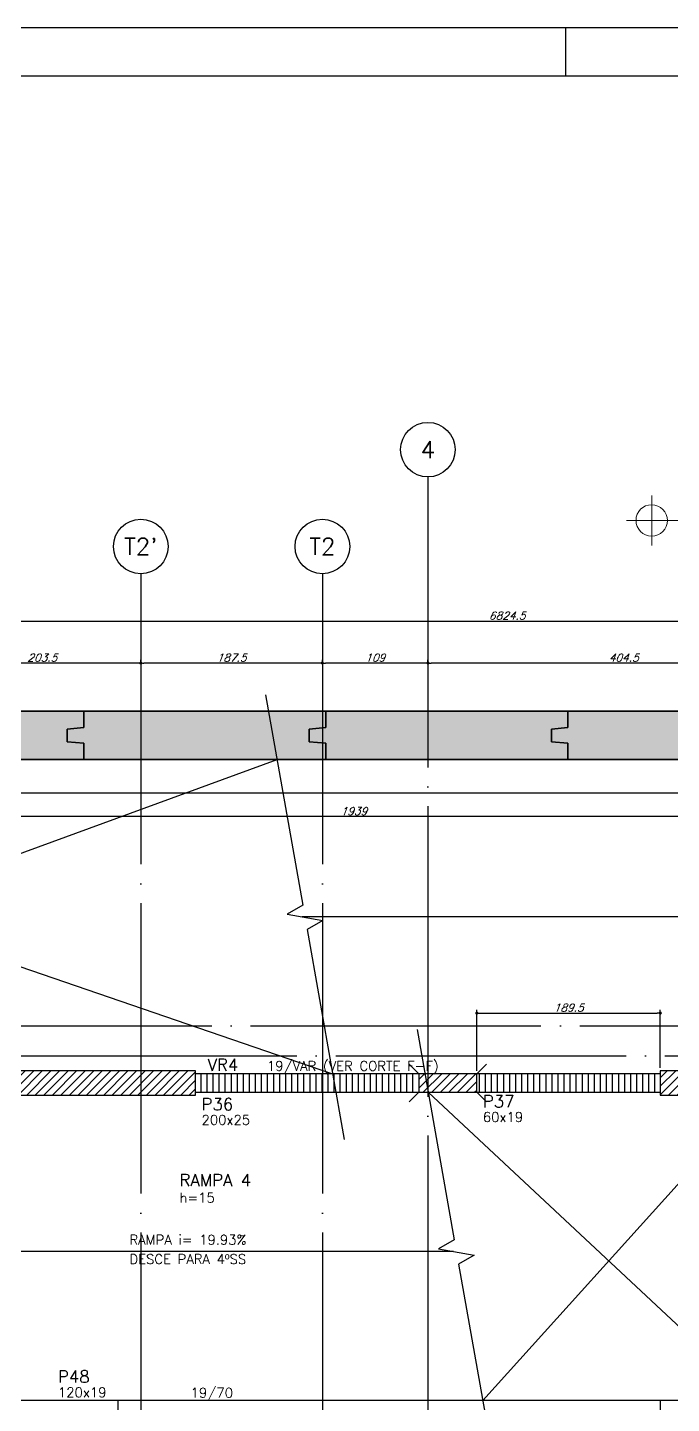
# Model space of a CAD drawing. Extents: x -4172 to 5483, y -2094 to 2406.
# Drawn here: x -623 to 42, y 985 to 2406 of the extents above; entities that cross this region are included whole.
import ezdxf
from ezdxf.enums import TextEntityAlignment as Align

# ---------------------------------------------------------------- set-up
doc = ezdxf.new("R2010")
doc.units = 0
doc.header["$LTSCALE"] = 50
doc.header["$MEASUREMENT"] = 0
doc.linetypes.add('EIXO', pattern=[6.8, 6, -0.4, 0, -0.4])
doc.layers.get('0').update_dxf_attribs({"linetype": 'CONTINUOUS'})
doc.layers.get('DEFPOINTS').update_dxf_attribs({"linetype": 'CONTINUOUS'})
doc.layers.add('A-ANNO-NOTE', color=253, linetype='CONTINUOUS', lineweight=9)
for name, color, linetype in [('F-AUX', 2, 'CONTINUOUS'), ('F-COTAS', 106, 'CONTINUOUS'), ('F-EIXO', 12, 'EIXO'), ('F-HACHURA-DET', 1, 'CONTINUOUS'), ('F-LAJES-DIM', 2, 'CONTINUOUS'), ('F-LAJES-NOME', 4, 'CONTINUOUS'), ('F-MARGEM', 1, 'CONTINUOUS'), ('F-PILARES-DIM', 172, 'CONTINUOUS'), ('F-PILARES-HACH', 174, 'CONTINUOUS'), ('F-PILARES-M', 170, 'CONTINUOUS'), ('F-PILARES-N', 170, 'CONTINUOUS'), ('F-PILARES-NASCE', 4, 'CONTINUOUS'), ('F-PILARES-NOME', 170, 'CONTINUOUS'), ('F-PILARES-S', 170, 'CONTINUOUS'), ('F-SOLIDO-EST', 252, 'CONTINUOUS'), ('F-TEXTO', 6, 'CONTINUOUS'), ('F-VIGAS', 3, 'CONTINUOUS'), ('F-VIGAS-DIM', 2, 'CONTINUOUS'), ('F-VIGAS-NOME', 4, 'CONTINUOUS'), ('F-VÃO', 1, 'CONTINUOUS')]:
    doc.layers.add(name, color=color, linetype=linetype)
doc.styles.add('CP-TEXT-INCL', font='romans.shx', dxfattribs={"oblique": 20})
doc.styles.add('MCP', font='romans.shx')
doc.styles.add('ROMANS', font='romans.shx')
doc.styles.get("Standard").update_dxf_attribs({"font": 'ROMANS.SHX'})
doc.dimstyles.new('CP-COTAS-50', dxfattribs={"dimscale": 0.64, "dimtxt": 12.5, "dimasz": 5, "dimexe": 5, "dimexo": 5, "dimgap": 2.5, "dimtad": 1, "dimdec": 1, "dimdsep": 46, "dimtxsty": 'CP-TEXT-INCL', "dimblk1": 'DOT', "dimblk2": 'DOT', "dimsah": 1, "dimcen": 9, "dimclrd": 256, "dimclre": 256, "dimclrt": 256, "dimadec": 0, "dimazin": 0, "dimtfac": 1, "dimtdec": 1, "dimtmove": 2, "dimatfit": 3, "dimldrblk": 'DOT', "dimfxl": 0, "dimtolj": 1, "dimarcsym": 0})

# ---------------------------------------------------------------- blocks, each defined once
blk = doc.blocks.new('*U43')
at = {"layer": 'F-EIXO'}
blk.add_line((0, 0), (7397, 0), dxfattribs=at)
at = {"layer": 'F-TEXTO', "style": 'ROMANS'}
blk.add_attdef('EIXO', text='', height=17.5, dxfattribs=at).set_placement((-28.2072, 0), align=Align.MIDDLE_CENTER)
blk = doc.blocks.new('*U44')
at = {"layer": 'F-EIXO'}
blk.add_line((0, 0), (7484.954, 0), dxfattribs=at)
at = {"layer": 'F-TEXTO', "style": 'ROMANS'}
blk.add_attdef('EIXO', text='', height=17.5, dxfattribs=at).set_placement((-28.2072, 0), align=Align.MIDDLE_CENTER)
blk = doc.blocks.new('*U27')
at = {"layer": 'F-EIXO'}
blk.add_line((0, 0), (0, -3377.9), dxfattribs=at)
at = {"layer": 'F-EIXO', "color": 2, "linetype": 'Continuous'}
blk.add_circle((0, 28.2), 28.2, dxfattribs=at)
at = {"layer": 'F-TEXTO', "style": 'ROMANS'}
blk.add_attdef('EIXO', text='', height=17.5, rotation=360, dxfattribs=at).set_placement((0, 28.2), align=Align.MIDDLE_CENTER)
blk = doc.blocks.new('*U30')
at = {"layer": 'F-EIXO'}
blk.add_line((0, 0), (0, -3377.9), dxfattribs=at)
at = {"layer": 'F-EIXO', "color": 2, "linetype": 'Continuous'}
blk.add_circle((0, 28.2), 28.2, dxfattribs=at)
at = {"layer": 'F-TEXTO', "style": 'ROMANS'}
blk.add_attdef('EIXO', text='', height=17.5, rotation=360, dxfattribs=at).set_placement((0, 28.2), align=Align.MIDDLE_CENTER)
blk = doc.blocks.new('*U31')
at = {"layer": 'F-EIXO'}
blk.add_line((0, 0), (0, -3477.9), dxfattribs=at)
at = {"layer": 'F-EIXO', "color": 2, "linetype": 'Continuous'}
blk.add_circle((0, 28.2), 28.2, dxfattribs=at)
at = {"layer": 'F-TEXTO', "style": 'ROMANS'}
blk.add_attdef('EIXO', text='', height=17.5, rotation=360, dxfattribs=at).set_placement((0, 28.2), align=Align.MIDDLE_CENTER)
blk = doc.blocks.new('*U40')
at = {"layer": 'F-EIXO'}
blk.add_line((0, 0), (7378.2, 0), dxfattribs=at)
at = {"layer": 'F-TEXTO', "style": 'ROMANS'}
blk.add_attdef('EIXO', text='', height=17.5, dxfattribs=at).set_placement((-28.2, 0), align=Align.MIDDLE_CENTER)
blk = doc.blocks.new('A0-4L_900')
at = {"layer": 'F-MARGEM', "color": 2}
blk.add_line((81.9, 90), (81.9, 89), dxfattribs=at)
blk.add_lwpolyline([(0, 0), (0, 90), (192.9, 90), (192.9, 0)], close=True, dxfattribs=at)
at = {"layer": 'F-MARGEM', "color": 7}
blk.add_lwpolyline([(2.5, 89), (191.9, 89), (191.9, 1), (2.5, 1)], close=True, dxfattribs=at)
blk = doc.blocks.new('_DOT')
at = {"color": 0, "linetype": 'ByBlock'}
blk.add_line((-0.5, 0), (-1, 0), dxfattribs=at)
at = {"color": 0, "linetype": 'ByBlock', "const_width": 0.5}
blk.add_lwpolyline([(-0.25, 0, 1), (0.25, 0, 1)], format="xyb", close=True, dxfattribs=at)
blk = doc.blocks.new('*D90')
at = {"layer": 'DEFPOINTS', "color": 0, "linetype": 'Continuous', "transparency": 16777216}
for p in [(3284.5, 1792.6), (3284.5, 1699.5), (-3540, 1430.2)]:
    blk.add_point(p, dxfattribs=at)
at = {"layer": 'F-COTAS', "linetype": 'Continuous', "lineweight": -2, "transparency": 16777216}
for p, q in [((-3540, 1433.4), (-3540, 1795.8)), ((-3536.8, 1792.6), (3281.3, 1792.6)), ((3284.5, 1702.7), (3284.5, 1795.8))]:
    blk.add_line(p, q, dxfattribs=at)
at = {"layer": 'F-COTAS', "linetype": 'Continuous', "lineweight": -2, "transparency": 16777216, "xscale": 3.2, "yscale": 3.2, "zscale": 3.2, "rotation": 180}
blk.add_blockref('_DOT', (-3540, 1792.6), dxfattribs=at)
at = {"layer": 'F-COTAS', "linetype": 'Continuous', "lineweight": -2, "transparency": 16777216, "xscale": 3.2, "yscale": 3.2, "zscale": 3.2}
blk.add_blockref('_DOT', (3284.5, 1792.6), dxfattribs=at)
at = {"layer": 'F-COTAS', "linetype": 'Continuous', "transparency": 16777216, "insert": (-127.7, 1798.2), "char_height": 8, "attachment_point": 5, "style": 'CP-TEXT-INCL'}
blk.add_mtext('\\A1;6824.5', dxfattribs=at)
blk = doc.blocks.new('*D102')
at = {"layer": 'DEFPOINTS', "color": 0, "linetype": 'Continuous', "transparency": 16777216}
for p in [(-209.5, 1749.2), (-209.5, 1747.5), (195, 1747.5)]:
    blk.add_point(p, dxfattribs=at)
at = {"layer": 'F-COTAS', "linetype": 'Continuous', "lineweight": -2, "transparency": 16777216}
for p, q in [((-209.5, 1750.7), (-209.5, 1752.4)), ((191.8, 1749.2), (-206.3, 1749.2)), ((195, 1750.7), (195, 1752.4))]:
    blk.add_line(p, q, dxfattribs=at)
at = {"layer": 'F-COTAS', "linetype": 'Continuous', "lineweight": -2, "transparency": 16777216, "xscale": 3.2, "yscale": 3.2, "zscale": 3.2, "rotation": 180}
blk.add_blockref('_DOT', (-209.5, 1749.2), dxfattribs=at)
at = {"layer": 'F-COTAS', "linetype": 'Continuous', "lineweight": -2, "transparency": 16777216, "xscale": 3.2, "yscale": 3.2, "zscale": 3.2}
blk.add_blockref('_DOT', (195, 1749.2), dxfattribs=at)
at = {"layer": 'F-COTAS', "linetype": 'Continuous', "transparency": 16777216, "insert": (-7.3, 1754.8), "char_height": 8, "attachment_point": 5, "style": 'CP-TEXT-INCL'}
blk.add_mtext('\\A1;404.5', dxfattribs=at)
blk = doc.blocks.new('*D103')
at = {"layer": 'DEFPOINTS', "color": 0, "linetype": 'Continuous', "transparency": 16777216}
for p in [(-318.5, 1749.2), (-318.5, 1747.5), (-209.5, 1747.5)]:
    blk.add_point(p, dxfattribs=at)
at = {"layer": 'F-COTAS', "linetype": 'Continuous', "lineweight": -2, "transparency": 16777216}
for p, q in [((-318.5, 1750.7), (-318.5, 1752.4)), ((-212.7, 1749.2), (-315.3, 1749.2)), ((-209.5, 1750.7), (-209.5, 1752.4))]:
    blk.add_line(p, q, dxfattribs=at)
at = {"layer": 'F-COTAS', "linetype": 'Continuous', "lineweight": -2, "transparency": 16777216, "xscale": 3.2, "yscale": 3.2, "zscale": 3.2, "rotation": 180}
blk.add_blockref('_DOT', (-318.5, 1749.2), dxfattribs=at)
at = {"layer": 'F-COTAS', "linetype": 'Continuous', "lineweight": -2, "transparency": 16777216, "xscale": 3.2, "yscale": 3.2, "zscale": 3.2}
blk.add_blockref('_DOT', (-209.5, 1749.2), dxfattribs=at)
at = {"layer": 'F-COTAS', "linetype": 'Continuous', "transparency": 16777216, "insert": (-264, 1754.8), "char_height": 8, "attachment_point": 5, "style": 'CP-TEXT-INCL'}
blk.add_mtext('\\A1;109', dxfattribs=at)
blk = doc.blocks.new('*D104')
at = {"layer": 'DEFPOINTS', "color": 0, "linetype": 'Continuous', "transparency": 16777216}
for p in [(-506, 1749.2), (-506, 1747.5), (-318.5, 1747.5)]:
    blk.add_point(p, dxfattribs=at)
at = {"layer": 'F-COTAS', "linetype": 'Continuous', "lineweight": -2, "transparency": 16777216}
for p, q in [((-506, 1750.7), (-506, 1752.4)), ((-321.7, 1749.2), (-502.8, 1749.2)), ((-318.5, 1750.7), (-318.5, 1752.4))]:
    blk.add_line(p, q, dxfattribs=at)
at = {"layer": 'F-COTAS', "linetype": 'Continuous', "lineweight": -2, "transparency": 16777216, "xscale": 3.2, "yscale": 3.2, "zscale": 3.2, "rotation": 180}
blk.add_blockref('_DOT', (-506, 1749.2), dxfattribs=at)
at = {"layer": 'F-COTAS', "linetype": 'Continuous', "lineweight": -2, "transparency": 16777216, "xscale": 3.2, "yscale": 3.2, "zscale": 3.2}
blk.add_blockref('_DOT', (-318.5, 1749.2), dxfattribs=at)
at = {"layer": 'F-COTAS', "linetype": 'Continuous', "transparency": 16777216, "insert": (-412.3, 1754.8), "char_height": 8, "attachment_point": 5, "style": 'CP-TEXT-INCL'}
blk.add_mtext('\\A1;187.5', dxfattribs=at)
blk = doc.blocks.new('*D105')
at = {"layer": 'DEFPOINTS', "color": 0, "linetype": 'Continuous', "transparency": 16777216}
for p in [(-709.5, 1749.2), (-709.5, 1745.2), (-506, 1747.5)]:
    blk.add_point(p, dxfattribs=at)
at = {"layer": 'F-COTAS', "linetype": 'Continuous', "lineweight": -2, "transparency": 16777216}
for p, q in [((-709.5, 1748.4), (-709.5, 1752.4)), ((-509.2, 1749.2), (-706.3, 1749.2)), ((-506, 1750.7), (-506, 1752.4))]:
    blk.add_line(p, q, dxfattribs=at)
at = {"layer": 'F-COTAS', "linetype": 'Continuous', "lineweight": -2, "transparency": 16777216, "xscale": 3.2, "yscale": 3.2, "zscale": 3.2, "rotation": 180}
blk.add_blockref('_DOT', (-709.5, 1749.2), dxfattribs=at)
at = {"layer": 'F-COTAS', "linetype": 'Continuous', "lineweight": -2, "transparency": 16777216, "xscale": 3.2, "yscale": 3.2, "zscale": 3.2}
blk.add_blockref('_DOT', (-506, 1749.2), dxfattribs=at)
at = {"layer": 'F-COTAS', "linetype": 'Continuous', "transparency": 16777216, "insert": (-607.8, 1754.8), "char_height": 8, "attachment_point": 5, "style": 'CP-TEXT-INCL'}
blk.add_mtext('\\A1;203.5', dxfattribs=at)
blk = doc.blocks.new('*D401')
at = {"layer": 'DEFPOINTS', "color": 0, "linetype": 'Continuous', "transparency": 16777216}
for p in [(-1255.5, 1590.6), (-1255.5, 1590.6), (683.5, 1590.6)]:
    blk.add_point(p, dxfattribs=at)
at = {"layer": 'F-COTAS', "linetype": 'Continuous', "lineweight": -2, "transparency": 16777216}
blk.add_line((680.3, 1590.6), (-1252.3, 1590.6), dxfattribs=at)
at = {"layer": 'F-COTAS', "linetype": 'Continuous', "lineweight": -2, "transparency": 16777216, "xscale": 3.2, "yscale": 3.2, "zscale": 3.2, "rotation": 180}
blk.add_blockref('_DOT', (-1255.5, 1590.6), dxfattribs=at)
at = {"layer": 'F-COTAS', "linetype": 'Continuous', "lineweight": -2, "transparency": 16777216, "xscale": 3.2, "yscale": 3.2, "zscale": 3.2}
blk.add_blockref('_DOT', (683.5, 1590.6), dxfattribs=at)
at = {"layer": 'F-COTAS', "linetype": 'Continuous', "transparency": 16777216, "insert": (-286, 1596.2), "char_height": 8, "attachment_point": 5, "style": 'CP-TEXT-INCL'}
blk.add_mtext('\\A1;1939', dxfattribs=at)
blk = doc.blocks.new('*D427')
at = {"layer": 'DEFPOINTS', "color": 0, "linetype": 'Continuous', "transparency": 16777216}
for p in [(30.5, 1387.7), (-159, 1325), (30.5, 1328)]:
    blk.add_point(p, dxfattribs=at)
at = {"layer": 'F-COTAS', "linetype": 'Continuous', "lineweight": -2, "transparency": 16777216}
for p, q in [((-159, 1328.2), (-159, 1390.9)), ((-155.8, 1387.7), (27.3, 1387.7)), ((30.5, 1331.2), (30.5, 1390.9))]:
    blk.add_line(p, q, dxfattribs=at)
at = {"layer": 'F-COTAS', "linetype": 'Continuous', "lineweight": -2, "transparency": 16777216, "xscale": 3.2, "yscale": 3.2, "zscale": 3.2, "rotation": 180}
blk.add_blockref('_DOT', (-159, 1387.7), dxfattribs=at)
at = {"layer": 'F-COTAS', "linetype": 'Continuous', "lineweight": -2, "transparency": 16777216, "xscale": 3.2, "yscale": 3.2, "zscale": 3.2}
blk.add_blockref('_DOT', (30.5, 1387.7), dxfattribs=at)
at = {"layer": 'F-COTAS', "linetype": 'Continuous', "transparency": 16777216, "insert": (-64.2, 1393.3), "char_height": 8, "attachment_point": 5, "style": 'CP-TEXT-INCL'}
blk.add_mtext('\\A1;189.5', dxfattribs=at)
blk = doc.blocks.new('LGN-COTA - LGN-COTA-475391-Térreo')
at = {"layer": 'A-ANNO-NOTE'}
for p, q in [((-0.009, -0.238), (-0.009, 0.28)), ((-0.268, 0.021), (1.302, 0.021))]:
    blk.add_line(p, q, dxfattribs=at)
for centre, start, end in [((-0.009, 0.022), 90, 180), ((-0.009, 0.021), 360, 90), ((-0.009, 0.021), 180, 270), ((-0.009, 0.021), 270, 0)]:
    blk.add_arc(centre, 0.162, start, end, dxfattribs=at)
blk = doc.blocks.new('zw$7512')
at = {"layer": 'A-ANNO-NOTE', "xscale": 100, "yscale": 100, "zscale": 100}
blk.add_blockref('LGN-COTA - LGN-COTA-475391-Térreo', (222, 1680.3), dxfattribs=at)

msp = doc.modelspace()

# ---------------------------------------------------------------- hatches: boundary and pattern name
at = {"layer": 'F-HACHURA-DET', "linetype": 'Continuous'}
h = msp.add_hatch(dxfattribs=at)
h.set_pattern_fill('LINE', color=256, scale=50, angle=90, style=0)
h.paths.add_polyline_path([(-219, 1306), (-219, 1325), (-449.5, 1325), (-449.5, 1306)])
h = msp.add_hatch(dxfattribs=at)
h.set_pattern_fill('LINE', color=256, scale=50, angle=90, style=0)
h.paths.add_polyline_path([(30.5, 1306), (30.5, 1325), (-159, 1325), (-159, 1306)])
at = {"layer": 'F-PILARES-HACH', "linetype": 'Continuous'}
h = msp.add_hatch(dxfattribs=at)
h.set_pattern_fill('ANSI31', color=256, scale=50, style=0)
h.paths.add_polyline_path([(-649.5, 1303), (-449.5, 1303), (-449.5, 1328), (-649.5, 1328)], flags=16)
h = msp.add_hatch(dxfattribs=at)
h.set_pattern_fill('ANSI31', color=256, scale=50, style=0)
h.paths.add_polyline_path([(-219, 1306), (-159, 1306), (-159, 1325), (-219, 1325)], flags=16)
h = msp.add_hatch(dxfattribs=at)
h.set_pattern_fill('ANSI31', color=256, scale=50, style=0)
h.paths.add_polyline_path([(30.5, 1303), (230.5, 1303), (230.5, 1328), (30.5, 1328)], flags=16)
at = {"layer": 'F-SOLIDO-EST'}
h = msp.add_hatch(color=256, dxfattribs=at)
h.dxf.hatch_style = 1
h.paths.add_polyline_path([(-582, 1681), (-565, 1682.5), (-565, 1699.5), (-815, 1699.5), (-815, 1677.5), (-832, 1676), (-832, 1663), (-815, 1661.5), (-815, 1649.5), (-565, 1649.5), (-565, 1666.5), (-582, 1668)])
h = msp.add_hatch(color=256, dxfattribs=at)
h.dxf.hatch_style = 1
h.paths.add_polyline_path([(-332, 1681), (-315, 1682.5), (-315, 1699.5), (-565, 1699.5), (-565, 1682.5), (-582, 1681), (-582, 1668), (-565, 1666.5), (-565, 1649.5), (-315, 1649.5), (-315, 1666.5), (-332, 1668)])
h = msp.add_hatch(color=256, dxfattribs=at)
h.dxf.hatch_style = 1
h.paths.add_polyline_path([(-65, 1699.5), (-315, 1699.5), (-315, 1682.5), (-332, 1681), (-332, 1668), (-315, 1666.5), (-315, 1649.5), (-65, 1649.5), (-65, 1666.5), (-82, 1668), (-82, 1681), (-65, 1682.5)])
h = msp.add_hatch(color=256, dxfattribs=at)
h.dxf.hatch_style = 1
h.paths.add_polyline_path([(185, 1699.5), (-65, 1699.5), (-65, 1682.5), (-82, 1681), (-82, 1668), (-65, 1666.5), (-65, 1649.5), (185, 1649.5), (185, 1666.5), (168, 1668), (168, 1681), (185, 1682.5)])

# ---------------------------------------------------------------- linework, layer by layer
at = {"layer": 'F-AUX', "color": 1}
msp.add_line((694, 1487.25), (-339.462, 1487.25), dxfattribs=at)
for points in [[(-377.136, 1716.38), (-338.707, 1499.329), (-354.906, 1489.962), (-318.045, 1483.489), (-334.244, 1474.122), (-295.854, 1257.056)], [(-220.667, 1370.77), (-182.239, 1153.72), (-198.438, 1144.352), (-161.577, 1137.879), (-177.776, 1128.512), (-139.386, 911.446)], [(-182.994, 1141.64), (-1041, 1141.64)]]:
    msp.add_lwpolyline(points, dxfattribs=at)
at = {"layer": 'F-EIXO'}
msp.add_line((-3621.135, 1615), (3550.572, 1615), dxfattribs=at)
at = {"layer": 'F-PILARES-M', "linetype": 'Continuous'}
for points in [[(-649.5, 968.5), (-529.5, 968.5), (-529.5, 987.5), (-649.5, 987.5), (-649.5, 968.5)], [(30.5, 968.5), (150.5, 968.5), (150.5, 987.5), (30.5, 987.5), (30.5, 968.5)]]:
    msp.add_lwpolyline(points, dxfattribs=at)
at = {"layer": 'F-PILARES-N', "linetype": 'Continuous'}
msp.add_lwpolyline([(-219, 1306), (-159, 1306), (-159, 1325), (-219, 1325), (-219, 1306)], dxfattribs=at)
at = {"layer": 'F-PILARES-NASCE', "linetype": 'Continuous'}
for p, q in [((-219, 1325), (-229, 1335)), ((-159, 1325), (-149, 1335)), ((-219, 1306), (-229, 1296)), ((-159, 1306), (-149, 1296))]:
    msp.add_line(p, q, dxfattribs=at)
at = {"layer": 'F-PILARES-S', "linetype": 'Continuous'}
msp.add_lwpolyline([(-649.5, 1303), (-449.5, 1303), (-449.5, 1328), (-649.5, 1328), (-649.5, 1303)], dxfattribs=at)
at = {"layer": 'F-PILARES-S'}
msp.add_lwpolyline([(30.5, 1303), (230.5, 1303), (230.5, 1328), (30.5, 1328), (30.5, 1303)], dxfattribs=at)
at = {"layer": 'F-VIGAS'}
for p, q in [((-565, 1699.5), (-815, 1699.5)), ((-815, 1699.5), (-565, 1699.5)), ((-565, 1682.5), (-565, 1699.5)), ((-565, 1699.5), (-565, 1682.5)), ((-315, 1699.5), (-565, 1699.5)), ((-565, 1699.5), (-565, 1682.5)), ((-565, 1682.5), (-565, 1699.5)), ((-565, 1699.5), (-315, 1699.5)), ((-315, 1682.5), (-315, 1699.5)), ((-315, 1699.5), (-315, 1682.5)), ((-65, 1699.5), (-315, 1699.5)), ((-315, 1699.5), (-315, 1682.5)), ((-315, 1682.5), (-315, 1699.5)), ((-315, 1699.5), (-65, 1699.5)), ((-65, 1682.5), (-65, 1699.5)), ((-65, 1699.5), (-65, 1682.5)), ((185, 1699.5), (-65, 1699.5)), ((-65, 1699.5), (-65, 1682.5)), ((-65, 1682.5), (-65, 1699.5)), ((-65, 1699.5), (185, 1699.5)), ((-582, 1681), (-565, 1682.5)), ((-565, 1682.5), (-582, 1681)), ((-565, 1682.5), (-582, 1681)), ((-582, 1681), (-565, 1682.5)), ((-582, 1668), (-582, 1681)), ((-582, 1681), (-582, 1668)), ((-582, 1681), (-582, 1668)), ((-582, 1668), (-582, 1681)), ((-332, 1681), (-315, 1682.5)), ((-315, 1682.5), (-332, 1681)), ((-315, 1682.5), (-332, 1681)), ((-332, 1681), (-315, 1682.5)), ((-332, 1668), (-332, 1681)), ((-332, 1681), (-332, 1668)), ((-332, 1681), (-332, 1668)), ((-332, 1668), (-332, 1681)), ((-82, 1681), (-65, 1682.5)), ((-65, 1682.5), (-82, 1681)), ((-65, 1682.5), (-82, 1681)), ((-82, 1681), (-65, 1682.5)), ((-82, 1668), (-82, 1681)), ((-82, 1681), (-82, 1668)), ((-82, 1681), (-82, 1668)), ((-82, 1668), (-82, 1681)), ((-565, 1666.5), (-582, 1668)), ((-582, 1668), (-565, 1666.5)), ((-582, 1668), (-565, 1666.5)), ((-565, 1666.5), (-582, 1668)), ((-565, 1649.5), (-565, 1666.5)), ((-565, 1666.5), (-565, 1649.5)), ((-565, 1666.5), (-565, 1649.5)), ((-565, 1649.5), (-565, 1666.5)), ((-315, 1666.5), (-332, 1668)), ((-332, 1668), (-315, 1666.5)), ((-332, 1668), (-315, 1666.5)), ((-315, 1666.5), (-332, 1668)), ((-315, 1649.5), (-315, 1666.5)), ((-315, 1666.5), (-315, 1649.5)), ((-315, 1666.5), (-315, 1649.5)), ((-315, 1649.5), (-315, 1666.5)), ((-65, 1666.5), (-82, 1668)), ((-82, 1668), (-65, 1666.5)), ((-82, 1668), (-65, 1666.5)), ((-65, 1666.5), (-82, 1668)), ((-65, 1649.5), (-65, 1666.5)), ((-65, 1666.5), (-65, 1649.5)), ((-65, 1666.5), (-65, 1649.5)), ((-65, 1649.5), (-65, 1666.5)), ((-815, 1649.5), (-565, 1649.5)), ((-565, 1649.5), (-815, 1649.5)), ((-565, 1649.5), (-315, 1649.5)), ((-315, 1649.5), (-565, 1649.5)), ((-315, 1649.5), (-65, 1649.5)), ((-65, 1649.5), (-315, 1649.5)), ((-65, 1649.5), (185, 1649.5)), ((185, 1649.5), (-65, 1649.5))]:
    msp.add_line(p, q, dxfattribs=at)
for points in [[(-219, 1325), (-449.5, 1325)], [(30.5, 1325), (-159, 1325)], [(-449.5, 1306), (-219, 1306)], [(-159, 1306), (30.5, 1306)], [(-209.5, 987.5), (-529.5, 987.5)], [(30.5, 987.5), (-209.5, 987.5)]]:
    msp.add_lwpolyline(points, dxfattribs=at)
at = {"layer": 'F-VÃO'}
for p, q in [((-1255.5, 1649.5), (-307.871, 1325)), ((-1246.756, 1327.5), (-365.295, 1649.5)), ((-209.2, 1306), (131.5, 987.5)), ((-152.837, 987.5), (131.5, 1303))]:
    msp.add_line(p, q, dxfattribs=at)

# ---------------------------------------------------------------- block references
at = {"layer": 'A-ANNO-NOTE', "linetype": 'Continuous'}
msp.add_blockref('zw$7512', (-199.5, 214), dxfattribs=at)
at = {"layer": 'F-EIXO', "linetype": 'Continuous'}
for name, p, values in [('*U31', (-209.5, 1941.357), {'EIXO': '4'}), ('*U27', (-506, 1841.357), {'EIXO': "T2'"}), ('*U30', (-318.5, 1841.357), {'EIXO': 'T2'})]:
    msp.add_blockref(name, p, dxfattribs=at).add_auto_attribs(values)
for name, p in [('*U40', (-3705.761, 1615)), ('*U44', (-3793.715, 1374.5)), ('*U43', (-3705.761, 1343.5))]:
    msp.add_blockref(name, p, dxfattribs=at)
at = {"layer": 'F-MARGEM', "linetype": 'Continuous', "xscale": 50, "yscale": 50, "zscale": 50}
msp.add_blockref('A0-4L_900', (-4162.376, -2094.493), dxfattribs=at)

# ---------------------------------------------------------------- texts
at = {"layer": 'F-AUX', "char_height": 10, "width": 201.14371, "attachment_point": 1, "line_spacing_factor": 0.941778}
for s, insert in [('RAMPA i= 19.93%', (-517.719, 1158.606)), ('DESCE PARA 4ºSS', (-517.719, 1138.606))]:
    msp.add_mtext(s, dxfattribs=dict(at, insert=insert))
at = {"layer": 'F-LAJES-DIM', "linetype": 'Continuous', "style": 'MCP'}
msp.add_text('h=15', height=10, dxfattribs=at).set_placement((-466.09, 1192.032))
at = {"layer": 'F-LAJES-NOME', "linetype": 'Continuous', "style": 'MCP'}
msp.add_text('RAMPA 4', height=12.5, dxfattribs=at).set_placement((-466.09, 1209.032))
at = {"layer": 'F-PILARES-DIM', "linetype": 'Continuous', "style": 'MCP'}
for s, p in [('200x25', (-443.25, 1272.375)), ('60x19', (-152.75, 1275.375)), ('120x19', (-591.559, 991.054))]:
    msp.add_text(s, height=10, dxfattribs=at).set_placement(p)
at = {"layer": 'F-PILARES-NOME', "linetype": 'Continuous', "style": 'MCP'}
for s, p in [('P36', (-443.25, 1287.375)), ('P37', (-152.75, 1290.375)), ('P48', (-591.559, 1006.054))]:
    msp.add_text(s, height=12.5, dxfattribs=at).set_placement(p)
at = {"layer": 'F-VIGAS-DIM', "linetype": 'Continuous', "style": 'MCP'}
for s, p in [('19/VAR (VER CORTE F-F)', (-375.774, 1328.125)), ('19/70', (-454.5, 990.625))]:
    msp.add_text(s, height=10, dxfattribs=at).set_placement(p)
at = {"layer": 'F-VIGAS-NOME', "linetype": 'Continuous', "style": 'MCP'}
msp.add_text('VR4', height=12.5, dxfattribs=at).set_placement((-437, 1328.125))

# ---------------------------------------------------------------- dimensions: what is measured, and where the dimension line sits
at = {"layer": 'F-COTAS', "linetype": 'Continuous'}
for base, p1, p2, picture, middle in [((3284.5, 1792.612), (-3540, 1430.201), (3284.5, 1699.5), '*D90', (-127.75, 1798.212)), ((-709.5, 1749.22), (-506, 1747.53), (-709.5, 1745.22), '*D105', (-607.75, 1754.82)), ((-506, 1749.22), (-318.5, 1747.53), (-506, 1747.53), '*D104', (-412.25, 1754.82)), ((-318.5, 1749.22), (-209.5, 1747.53), (-318.5, 1747.53), '*D103', (-264, 1754.82)), ((-209.5, 1749.22), (195, 1747.53), (-209.5, 1747.53), '*D102', (-7.25, 1754.82))]:
    dim = msp.add_linear_dim(base=base, p1=p1, p2=p2, dimstyle='CP-COTAS-50', dxfattribs=at)
    dim.commit()
    dim.dimension.update_dxf_attribs({"geometry": picture, "text_midpoint": middle})
for base, p1, p2, picture, middle in [((-1255.5, 1590.615), (683.5, 1590.615), (-1255.5, 1590.615), '*D401', (-286, 1596.215)), ((30.5, 1387.69), (-159, 1325), (30.5, 1328), '*D427', (-64.25, 1393.29))]:
    dim = msp.add_linear_dim(base=base, p1=p1, p2=p2, dimstyle='CP-COTAS-50', override={"dimfxl": 7.5}, dxfattribs=at)
    dim.commit()
    dim.dimension.update_dxf_attribs({"geometry": picture, "text_midpoint": middle})

doc.saveas('drawing.dxf')
